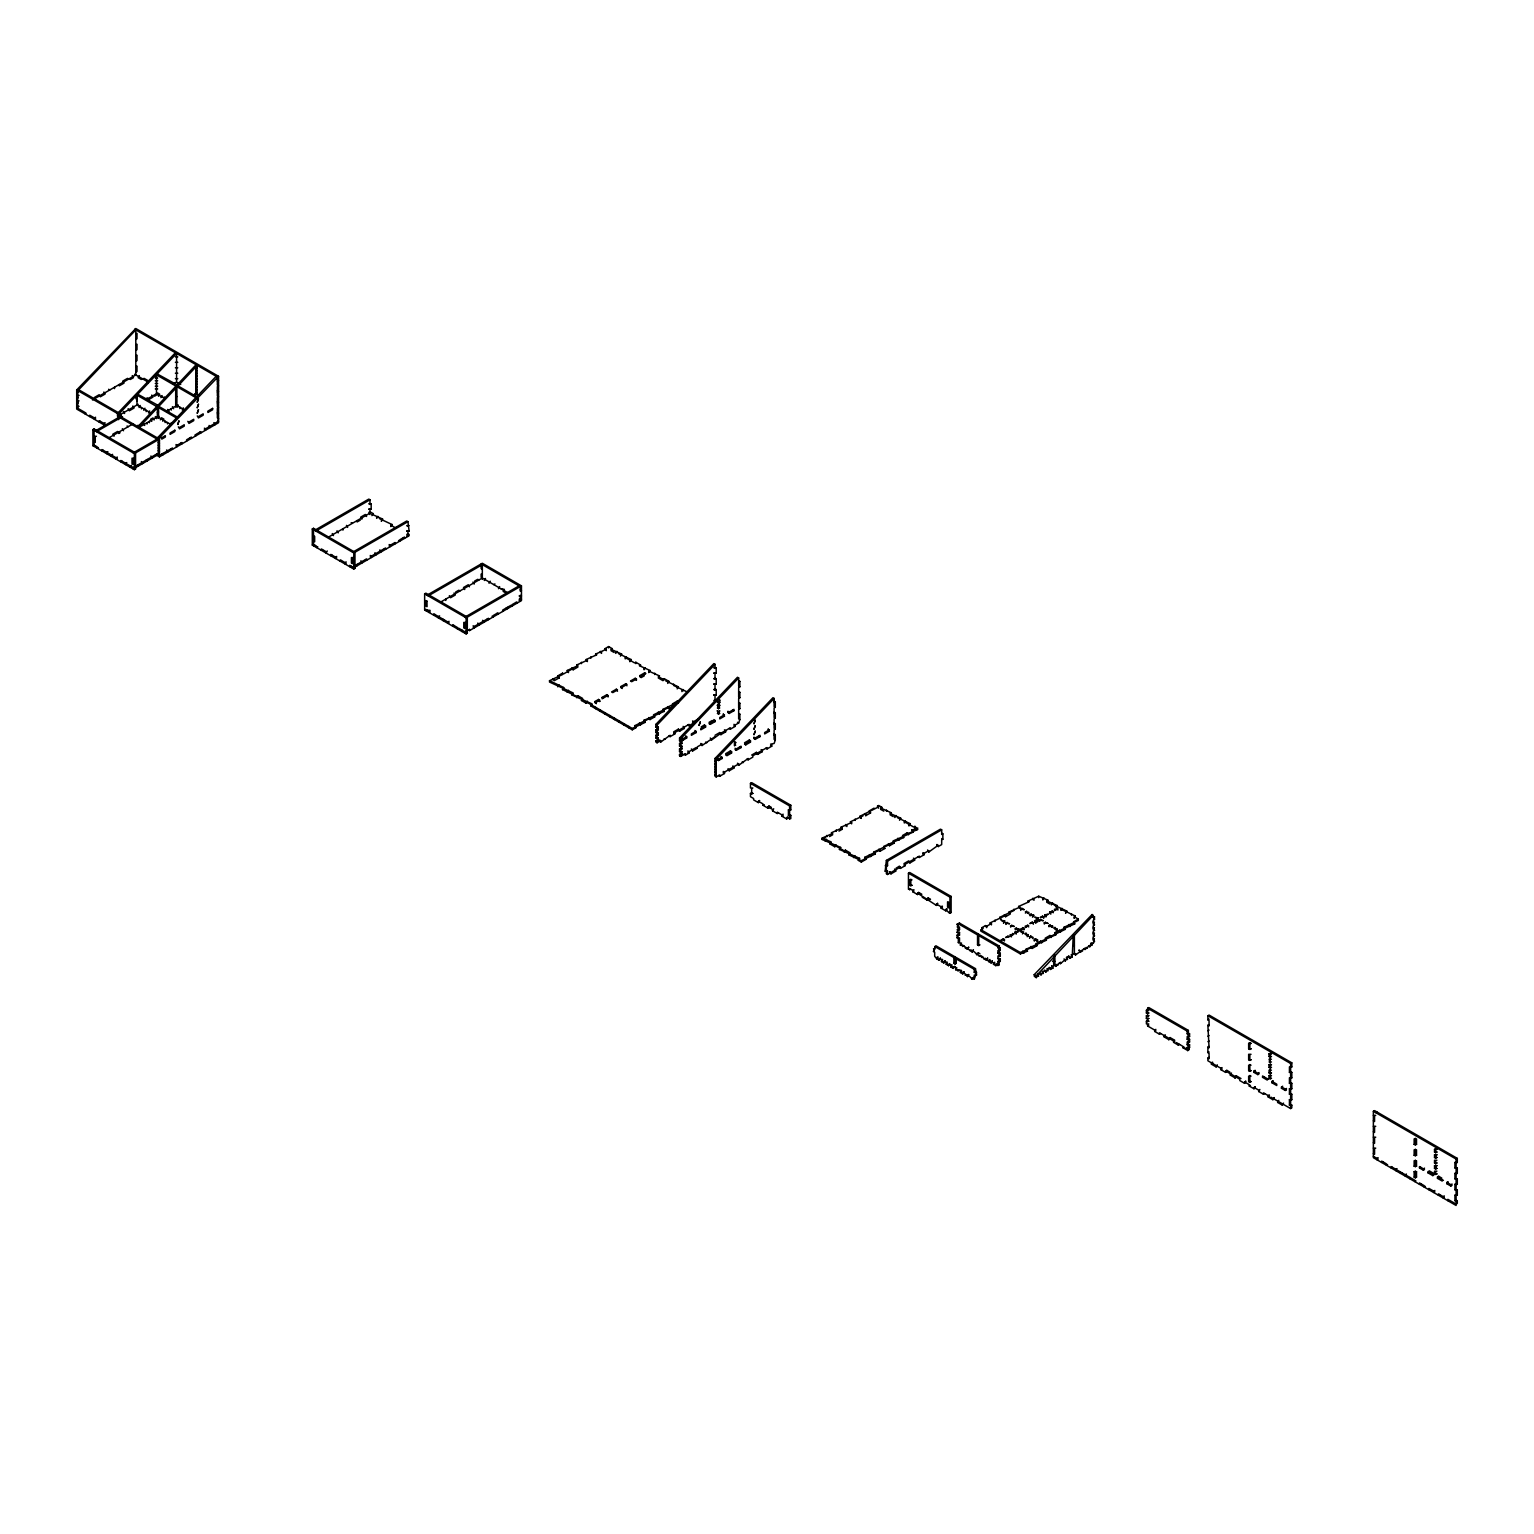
<?xml version="1.0" encoding="UTF-8"?>
<svg xmlns="http://www.w3.org/2000/svg" width="1534" height="1534" viewBox="0 0 1534 1534"><rect width="100%" height="100%" fill="white"/><g stroke="black" fill="none" stroke-linecap="round" stroke-linejoin="round"><path stroke-width="1.5" d="M105.079 424.074L103.89 424.765L76.7 409.06L76.7 389.962L135.797 328.525L218.557 376.309L218.557 422.713L159.44 456.844L155.893 454.793M77.889 391.995L76.7 392.685L77.889 393.375L77.889 390.633L135.797 329.906L135.797 374.948L92.462 399.971M159.44 440.45L117.485 416.232L117.485 413.509L175.394 352.762M117.485 418.955L118.655 419.645L118.655 414.18L176.583 353.453L176.583 382.1L180.724 384.497M158.27 454.793L158.27 437.056L216.179 376.309M159.44 456.844L159.44 437.727L218.557 376.309M660.636 740.749L659.467 740.059L660.636 742.111L660.636 740.749L657.089 742.782L655.919 742.111L655.919 740.749L658.278 740.749L658.278 738.007L655.919 738.007L655.919 735.285L658.278 735.285L658.278 732.562L655.919 732.562L655.919 729.82L658.278 729.82L658.278 727.097L655.919 727.097L655.919 724.355L713.828 663.628L715.017 664.299L715.017 668.402L713.828 667.712L716.205 667.712L716.205 673.177L713.828 673.177L716.205 673.177M655.919 729.82L657.089 729.149L657.089 725.045L715.017 664.299M684.279 754.383L685.468 755.073L685.468 753.712L680.732 756.435L679.562 755.763L679.562 754.383L681.921 754.383L681.921 751.66L679.562 751.66L679.562 748.937L681.921 748.937L681.921 746.195L679.562 746.195L679.562 743.472L681.921 743.472L681.921 740.749L679.562 740.749L679.562 738.007L737.471 677.28L738.659 677.951L738.659 686.139L739.848 686.829L739.848 681.364L738.659 680.693M679.562 743.472L680.732 742.782L680.732 738.698L738.659 677.951M718.564 775.552L719.753 776.223L719.753 774.862L716.205 776.913L715.017 776.223L715.017 758.486L772.944 697.74L774.114 698.43L774.114 706.618L775.303 707.308L775.303 701.843L774.114 701.153M716.205 776.913L716.205 759.177L774.114 698.43M142.298 425.436L141.128 424.765L137.868 426.644L195.796 365.073L196.985 365.763L139.057 427.315L157.369 416.749L169.795 423.902L170.964 423.231M1034.184 976.103L1036.255 977.637L1034.184 974.723L1092.112 914.532L1094.471 919.46L1094.471 916.718L1092.112 916.718L1092.112 914.532M1035.373 976.774L1093.301 915.223M135.797 333.99L136.986 333.319L136.986 338.765L135.797 339.455M135.797 344.92L136.986 344.23L136.986 349.694L135.797 350.366M135.797 355.83L136.986 355.159L136.986 360.605L135.797 361.295M77.889 390.633L79.059 389.962L118.655 412.819L117.485 413.509M77.889 394.737L76.7 395.408L79.059 395.408M77.889 397.459L76.7 398.15L77.889 398.821L77.889 396.098M77.889 400.201L76.7 400.873L79.059 400.873M135.797 366.76L136.986 366.07L136.986 371.535L135.797 372.206M77.889 402.924L76.7 403.615L77.889 404.286L77.889 401.563M77.889 405.647L76.7 406.337L79.059 406.337M130.294 379.492L133.439 377.671L132.25 375.619M139.345 375.619L138.175 377.671L141.32 379.492M177.771 356.866L175.394 356.866M142.892 379.032L144.081 378.361L148.798 381.084M86.153 413.164L84.984 413.835L84.984 412.473L76.7 407.699M164.464 396.961L163.294 397.632L156.487 393.701L156.487 374.871L157.676 374.2L176.889 384.727M177.771 362.312L175.394 362.312M157.676 378.016L155.298 378.016M177.771 367.776L175.394 367.776M157.676 380.739L155.298 380.739M89.701 416.577L89.701 415.215L94.437 417.938L95.607 417.248M95.607 418.629L94.437 419.3L94.437 417.938M150.869 412.991L136.986 404.976L136.986 395.139L138.175 394.468L157.369 404.995M157.676 383.481L155.298 383.481M177.771 373.241L175.394 373.241M157.676 386.204L155.298 386.204M100.343 421.351L99.154 422.042L99.154 420.661L103.89 423.403L105.079 422.713M157.676 388.927L155.298 388.927M177.771 378.687L175.394 378.687M92.903 429.616L94.073 428.926L135.567 452.875L135.567 468.982L134.378 469.672L92.903 445.723L92.903 429.616L134.378 453.565L158.443 439.664M138.175 404.286L118.655 415.541L158.27 438.417M147.034 397.805L148.223 398.495L157.676 393.03L159.747 394.219M173.438 383.922L176.583 382.1M118.655 416.922L119.844 416.232M154.512 396.213L157.676 394.391M95.261 430.977L121.32 415.925M140.227 405.475L139.057 407.526M96.431 431.648L122.509 416.596M156.487 374.871L175.701 385.954L176.889 385.283M176.889 386.645L178.059 385.954L197.272 397.057L196.084 397.728L176.889 386.645L176.889 405.475L166.535 411.457M162.105 395.58L160.917 397.632M94.073 436.289L96.431 436.289M144.963 408.217L143.774 410.268M157.369 405.551L156.2 406.242L136.986 395.139M149.699 410.939L148.51 412.991M157.369 406.913L158.558 406.242L177.771 417.325L176.583 418.015L157.369 406.913L157.369 416.749M92.903 445.723L94.073 445.033L97.217 446.835L97.217 448.196L98.387 447.525M117.6 431.457L112.864 434.18L114.053 436.231M95.261 445.723L94.073 446.394L94.073 428.926M109.317 437.593L132.959 423.94M120.074 432.741L118.789 433.489L118.789 432.128M157.369 412.646L158.558 411.975M198.749 394.909L194.607 393.874L195.796 394.564M217.368 381.084L218.557 380.394L217.368 379.723M193.437 395.925L196.985 393.874L196.985 365.226M159.153 416.404L157.964 418.456M103.123 450.248L101.934 450.938L101.934 449.577L106.671 452.3L107.84 451.61M183.39 407.871L182.201 409.923M217.368 391.995L218.557 391.323L217.368 390.633M106.671 452.3L106.671 453.661L107.84 452.99L116.124 457.765L117.313 457.074M117.313 458.436L116.124 459.126L116.124 457.765M217.368 402.924L218.557 402.234L217.368 401.563M133.209 452.875L159.268 437.823M161.818 437.727L165.346 435.675L165.346 437.056L161.818 439.088L160.629 437.056M179.536 427.487L184.272 424.765L184.272 426.126L179.536 428.849L178.366 426.816M188.989 422.042L193.725 419.3L193.725 420.661L188.989 423.403L187.819 421.351M198.461 416.577L203.178 413.835L203.178 415.215L198.461 417.938L197.272 415.887M122.03 461.178L120.841 461.849L120.841 460.488L125.577 463.21L126.766 462.539M133.209 458.877L133.209 464.342L132.02 463.671L132.02 458.206L134.378 458.206M217.368 413.835L218.557 413.164L217.368 412.473M131.483 465.262L130.313 467.314L131.483 466.624M125.577 463.21L125.577 464.591L126.766 463.901L133.209 467.621L137.811 464.955L137.811 466.317L136.622 465.646M138.213 464.725L141.358 462.904L142.547 463.594L141.358 461.542M142.547 462.233L150.811 457.458L152 458.129L152 456.768L156.717 454.045L159.44 455.464L166.535 451.38M158.021 454.658L133.209 468.982L133.209 467.621M166.535 450.018L167.724 450.689L172.441 447.966L172.441 449.328L171.271 448.657M175.988 444.553L177.177 445.243L181.913 442.501L181.913 443.863L180.724 443.192M204.367 428.178L205.537 428.849L213.82 424.074L215.009 424.765L215.009 423.403L218.557 421.351M312.303 528.981L313.492 528.31L354.968 552.259L354.968 568.366L353.798 569.037L312.303 545.088L312.303 528.981L353.798 552.93L407.929 521.675L409.118 531.109L406.759 531.109L409.118 531.109M314.662 530.342L368.812 499.087L369.982 499.777L369.982 504.418L371.17 503.727L371.17 509.192L368.812 509.192L371.17 509.192M315.851 531.032L369.982 499.777M312.303 545.088L313.492 544.417L316.618 546.219L316.618 547.58L317.806 546.89M360.643 517.169L365.322 514.484L366.568 516.498M314.662 545.088L313.492 545.778L313.492 528.31M360.26 520.141L357.096 521.963L357.096 520.582M371.937 515.635L373.126 513.602L371.937 514.274L382.58 519.048L381.391 521.1L382.58 519.048M322.523 549.632L321.354 550.303L321.354 548.942L326.071 551.684L326.071 553.045L327.26 550.994M331.977 555.097L330.807 555.768L330.807 554.407L335.524 557.13L336.713 556.458M390.844 525.203L392.033 524.513L390.844 526.565L390.844 525.203L395.58 527.926L396.769 527.236M336.713 557.82L335.524 558.491L335.524 557.13M352.609 552.259L406.759 521.004L407.929 521.675M341.449 560.543L340.26 561.233L340.26 559.872L344.997 562.594L346.166 561.904M352.609 558.261L352.609 563.726L351.439 563.036L351.439 557.571L353.798 557.571M346.166 563.285L344.997 563.956L344.997 562.594M350.902 566.008L349.714 566.698L349.714 565.317L352.609 567.005L360.778 562.288L361.947 562.978L361.947 561.597L366.684 558.875L366.684 560.236L365.495 559.565M370.231 555.461L371.401 556.152L379.684 551.377L380.873 552.048L380.873 550.687L385.59 547.964L385.59 549.325L384.401 548.635M389.137 544.551L390.326 545.222L395.043 542.499L395.043 543.861M424.65 593.85L425.838 593.159L467.314 617.109L467.314 633.216L466.144 633.906L424.65 609.957L424.65 593.85L466.144 617.799L521.464 585.854L521.464 600.599L469.577 630.57L468.388 629.88M427.008 595.211L482.328 563.266L521.464 585.854M428.197 595.901L482.328 564.646L482.328 579.373M424.65 609.957L430.153 610.398M455.656 592.047L458.819 590.226L459.989 590.916M474.562 581.137L477.726 579.315L478.915 579.986M427.008 609.957L425.838 610.628L425.838 609.266M441.083 601.827L482.328 578.011M485.473 578.452L484.284 580.504M430.153 611.759L428.964 612.449L428.964 611.088M490.19 581.194L489.02 583.227M434.87 614.482L433.7 615.172L433.7 613.811L438.417 616.534L439.606 615.863M493.737 584.607L494.926 583.917M499.643 586.64L498.473 588.692M444.323 619.947L443.153 620.637L443.153 619.276M500.832 588.692L504.379 589.382L503.19 591.415L506.354 593.236M438.417 616.534L438.417 617.895L439.606 617.224L447.87 621.999L449.059 621.308M449.059 622.689L447.87 623.36L447.87 621.999M464.955 617.109L519.106 585.854M453.796 625.412L452.607 626.102L452.607 624.721L457.343 627.464L457.343 628.825L458.513 628.135L464.955 631.855L466.144 631.183M464.955 623.13L464.955 628.576L463.786 627.905L463.786 622.44L466.144 622.44M519.106 595.959L521.464 595.959L520.275 595.288M473.124 625.795L474.294 626.466L482.577 621.692M482.577 620.33L483.747 621.002L488.483 618.279L488.483 619.64L487.294 618.969M521.464 599.238L519.106 599.238M635.824 727.768L634.635 725.735L635.824 727.768L632.276 729.82L590.897 705.928L592.086 703.895L571.99 695.017L573.179 692.965L549.536 682.055L549.536 680.693L562.537 674.538L562.537 673.177L563.707 673.867L571.99 669.092L573.179 669.764L577.896 667.041L576.707 664.989L587.349 660.214L587.349 661.576L586.18 659.524L596.803 654.75L595.633 654.078L595.633 655.44M557.801 675.9L558.99 677.951L557.801 675.9L562.537 673.177M567.254 670.454L568.443 672.506L567.254 670.454L577.896 665.679L576.707 664.989M595.633 654.078L606.275 649.285L606.275 650.665L605.086 648.614L608.634 646.562L612.181 648.614L610.992 650.665L614.156 652.487M558.99 677.951L554.253 680.693L554.253 679.313M612.181 648.614L610.992 649.285L621.634 654.078L620.445 656.111M549.536 680.693L563.707 687.52L562.537 689.552L563.707 687.52M620.445 654.75L621.634 654.078M618.49 653.618L631.088 659.524L629.918 661.576L631.088 659.524M562.537 689.552L576.707 696.378L577.896 695.707L582.632 698.43L581.444 700.482L586.18 703.205L587.349 702.534L632.276 728.458L645.277 722.322L644.088 720.271L645.277 722.322M640.541 666.35L640.541 664.989L635.824 662.266L634.635 662.937L626.371 658.163L625.182 658.853L625.182 657.492M571.99 695.017L573.179 694.327M640.541 664.989L639.371 665.679L650.013 670.454L648.824 672.506L650.013 670.454M581.444 700.482L582.632 699.792M595.039 701.498L596.227 703.55L595.039 701.498L598.586 699.446L599.775 701.498L598.586 699.446M608.039 695.362L602.133 698.775L602.133 697.414L606.85 694.672L608.039 696.724L606.85 694.672M616.323 689.226L611.587 691.949L612.775 692.62L617.493 689.897L616.323 689.226L617.493 691.259M621.04 686.484L625.776 683.761L626.946 684.432L621.04 687.846L621.04 686.484L622.229 688.536M635.229 678.296L630.493 681.019L631.682 681.71L636.418 678.987L636.418 680.348L635.229 678.296L636.418 678.987M639.966 675.574L644.683 672.832L645.872 673.522L639.966 676.935L639.966 675.574L641.135 677.606L644.299 675.804M595.039 702.86L599.775 700.137M590.897 705.928L592.086 705.256M659.467 675.9L658.278 676.59L663.014 679.313L663.014 680.693L658.278 677.951L659.467 675.9L648.824 671.125M663.014 679.313L664.184 678.642L668.92 681.364L667.731 683.416M667.731 682.055L668.92 681.364M677.184 688.881L678.373 686.829L665.756 680.904M677.184 687.52L678.373 686.829M715.017 668.402L716.205 667.712M673.637 684.106L673.637 685.468L687.232 691.949M634.635 725.735L648.824 718.909L650.013 719.58L654.73 716.857L653.542 714.806L667.731 707.979L668.92 708.67L673.637 705.928L672.467 703.895L677.184 701.153L678.373 701.843L678.373 703.205L677.184 702.534L663.014 709.341L664.184 711.393L663.014 709.341M644.088 720.271L664.184 711.393M716.205 678.642L713.828 678.642L716.205 678.642L716.205 684.106L713.828 684.106L716.205 684.106M716.205 689.552L713.828 689.552L716.205 689.552L716.205 695.017L713.828 695.017L716.205 695.017M655.919 727.097L658.278 727.097M738.659 682.055L739.848 681.364M655.919 732.562L657.089 731.871M713.828 700.482L716.205 700.482L715.017 701.153L715.017 695.707M655.919 735.285L658.278 735.285M739.848 686.829L738.659 687.5L738.659 697.069L739.848 697.74L739.848 692.294L738.659 691.604M655.919 738.007L658.278 738.007M717.375 702.534L719.753 702.534L719.753 699.792L718.564 703.205L717.375 699.792M718.564 703.205L719.753 702.534M655.919 740.749L658.278 740.749M717.375 705.256L719.753 705.256L718.564 708.67L717.375 705.256L719.753 705.256M738.659 692.965L739.848 692.294M678.373 729.149L679.562 731.181L678.373 729.149L673.637 731.871L674.826 732.562L683.109 727.768L684.279 728.458L684.279 727.097L689.015 724.355L689.015 725.735L687.826 725.045M692.563 720.942L693.732 721.632L698.469 718.909L698.469 720.271M717.375 707.979L719.753 707.979M660.636 742.111L670.109 735.285L670.109 736.646L668.92 735.975M670.109 736.646L674.826 733.923L674.826 732.562M679.562 731.181L684.279 728.458M689.015 725.735L693.732 722.993L693.732 721.632M739.848 697.74L738.659 698.43L738.659 707.979L739.848 708.67L739.848 703.205L738.659 702.534M718.564 711.393L719.753 710.721L718.564 714.135L717.375 710.721L718.564 714.135M717.375 713.444L719.753 713.444M738.659 703.895L739.848 703.205M701.23 726.867L704.374 725.045L705.563 725.735L705.563 727.097L700.827 729.82L700.827 728.458L705.563 725.735M712.255 720.501L709.111 722.322L710.3 724.355L709.111 723.684L715.017 720.271L715.017 721.632L710.3 724.355M679.562 740.749L681.921 740.749M681.921 739.369L686.657 736.646L686.657 738.007L683.109 740.059L681.921 738.007L683.109 740.059M724.47 714.806L719.753 717.548L719.753 718.909L724.47 716.167L723.3 714.135L724.47 716.167M728.017 712.754L733.923 709.341L733.923 710.721L729.206 713.444L728.017 711.393L729.206 713.444M696.11 732.562L691.374 735.285L691.374 733.923L696.11 731.181L696.11 732.562L694.921 730.51M739.848 708.67L738.659 709.341L738.659 718.909L739.848 719.58L739.848 714.135L738.659 713.444M679.562 746.195L681.921 746.195M679.562 748.937L681.921 748.937M738.659 714.806L739.848 714.135M679.562 751.66L681.921 751.66M739.848 719.58L738.659 722.993L735.112 725.045L733.923 724.355M679.562 755.763L682.707 753.942M715.017 735.285L719.753 732.562L720.922 734.594L719.753 732.562M687.826 750.989L689.015 751.66L696.11 747.576L697.28 748.247L697.28 746.885L702.016 744.163L702.016 745.524L700.827 743.472L702.016 744.163M715.017 736.646L702.016 745.524M720.922 733.233L711.469 740.059L710.3 738.007M721.325 733.003L724.47 731.181L725.659 731.871L725.659 730.51L730.395 727.768L730.395 729.149L729.206 728.458M774.114 702.534L775.303 701.843M685.468 755.073L689.015 753.021L689.015 751.66M691.374 748.937L692.563 750.989L697.28 748.247M720.922 734.594L725.659 731.871M730.395 729.149L735.112 726.407L735.112 725.045M752.849 720.271L754.019 719.58M775.303 707.308L774.114 707.979L774.114 717.548L775.303 718.219L775.303 712.754L774.114 712.083M774.114 713.444L775.303 712.754M775.303 718.219L774.114 718.909L774.114 728.458L775.303 729.149L775.303 723.684L774.114 722.993M734.518 743.127L735.706 742.456L734.518 745.869L734.518 741.766L735.706 742.456M774.114 724.355L775.303 723.684M725.659 753.712L730.395 750.97L731.565 751.66L731.565 753.021L726.848 755.763L726.848 754.383M750.471 740.749L749.301 740.059L744.565 742.782L745.754 744.834L744.565 744.163L750.471 740.749L750.471 742.111L745.754 744.834M717.375 759.848L722.111 757.125L722.111 758.486L718.564 760.538L717.375 758.486L718.564 760.538M725.659 755.073L731.565 751.66M754.019 738.698L759.944 735.285L759.944 736.646L755.207 739.369L754.019 737.336L755.207 739.369M769.397 729.82L764.661 732.562L764.661 733.923L769.397 731.181L768.208 729.149L769.397 731.181M736.301 750.299L741.018 747.576L741.018 746.195L735.112 749.608L736.301 750.299L735.112 748.247M775.303 729.149L774.114 729.82L774.114 739.369L775.303 740.059L775.303 734.594L774.114 733.923M774.114 735.285L775.303 734.594M775.303 740.059L774.114 743.472L770.567 744.163M751.66 755.073L756.396 752.35L757.566 754.383L756.396 752.35M724.47 772.139L724.47 773.5L723.3 772.81L723.3 771.449L724.47 772.139L732.753 767.364L733.923 768.035L733.923 766.674L738.659 763.951L738.659 765.313L737.471 763.261L738.659 763.951M761.113 749.608L762.302 750.299L767.038 747.576L767.038 748.937L765.849 748.247M719.753 776.223L724.47 773.5M728.017 768.726L729.206 770.777L733.923 768.035M738.659 765.313L748.113 758.486L748.113 759.848L746.943 759.177M748.113 759.848L752.849 757.125L752.849 755.763L761.113 750.989L762.302 751.66L762.302 750.299M757.566 754.383L762.302 751.66M767.038 748.937L771.755 746.195L771.755 744.834M752.849 787.977L750.471 787.977L750.471 783.337L751.66 782.647L790.796 805.235L790.796 809.875L788.418 809.875L788.418 815.34L790.796 815.34L790.796 818.619L786.712 817.622L786.712 818.983L787.901 816.932L786.712 817.622M750.471 793.423L752.849 793.423L750.471 793.423L750.471 796.702L753.616 798.505L753.616 799.885L758.333 802.608L759.522 800.556L758.333 802.608M758.333 801.247L763.069 803.969L763.069 805.331L764.258 804.66M768.975 806.021L767.805 808.073L768.975 806.021L771.353 807.383L770.164 808.073M767.805 806.711L772.522 809.434L772.522 810.796L773.711 808.744M750.471 783.337L789.607 805.925L790.796 805.235M772.522 810.796L777.259 813.519L778.428 812.847M788.418 809.875L790.796 809.875M777.259 813.519L777.259 812.157L781.976 814.899L783.165 814.209M781.976 814.899L781.976 816.261L783.165 815.57M788.418 815.34L790.796 815.34M840.67 847.42L839.481 849.452L840.67 847.42L822.166 839.462L822.166 838.101L832.694 833.384L831.505 832.713L832.694 834.745L829.549 836.567M831.505 832.713L842.147 827.919L842.147 829.3L839.002 831.121M842.147 829.3L840.977 827.248L851.6 822.473L851.6 823.835L850.43 821.783L863.028 815.877M859.884 816.318L861.073 818.37L859.884 816.318L878.675 806.846L877.486 806.155L878.675 808.207M869.337 810.872L870.526 812.905L869.337 810.872L874.073 808.13M877.486 806.155L878.675 805.465L881.801 807.287L880.631 809.338L881.801 807.287M822.166 839.462L825.254 837.679M864.601 813.595L865.79 815.647L870.526 812.905M822.166 838.101L831.217 841.955L830.028 844.007L834.764 846.73L835.953 846.039L844.218 850.833L845.407 850.143L850.124 852.866L848.954 854.917L861.303 860.689L875.358 853.92L874.188 851.888L875.358 853.92M893.229 816.606L890.084 814.784L891.273 812.752L880.631 807.958M830.028 844.007L831.217 843.317M891.273 812.752L890.084 813.423L900.726 818.197L899.538 820.249M899.538 818.888L900.726 818.197M839.481 849.452L859.577 858.331L858.407 860.382L859.577 858.331M897.563 817.756L910.18 823.662L908.991 825.714L910.18 823.662M848.954 854.917L850.124 854.227M864.735 857.333L865.905 859.385L864.735 857.333L878.905 850.507L880.094 851.197L884.83 848.475L883.642 846.423L903.737 837.545L902.548 835.493L907.284 832.77L908.473 833.461L917.811 829.434L914.916 826.385L913.727 827.075L905.443 822.301L904.274 822.972L904.274 821.61M874.188 851.888L888.378 845.061L889.547 845.733L894.284 843.01L893.095 840.958L913.19 832.099L912.001 830.047L913.19 832.099M912.001 830.047L917.811 828.072M858.407 860.382L861.303 862.05L865.905 859.385M900.42 867.036L899.25 866.346L900.42 868.397L900.42 867.036L895.703 869.759L895.703 871.12L894.514 870.449L887.534 874.476L887.534 871.197L885.176 871.197L886.364 860.421L940.495 829.146L941.684 829.836L941.684 834.477L942.854 833.806L942.854 839.251L941.684 839.942L941.684 844.582L938.252 846.557L937.006 844.544L938.252 846.557M886.364 860.421L887.534 861.092L941.684 829.836M885.176 865.732L887.534 865.732L887.534 861.092M885.176 871.197L887.534 871.197M896.086 868.167L899.25 866.346M914.609 860.21L909.892 862.933L908.703 860.881L903.967 863.623L905.156 864.294L913.42 859.519L914.609 860.21L914.609 858.848L919.345 856.106L919.345 857.487L918.157 856.797M924.062 853.383L924.062 854.745L922.893 854.074L922.893 852.693L924.062 853.383L928.799 850.661L928.799 852.022L927.61 849.97M938.252 845.196L928.799 852.022M890.966 873.862L889.797 871.811L890.966 873.862L895.703 871.12M900.42 868.397L905.156 865.675L905.156 864.294M919.345 857.487L924.062 854.745M910.812 889.279L908.454 889.279L908.454 873.172L909.643 872.482L951.118 896.431L951.118 912.538L948.76 912.538L945.864 909.509L945.864 910.87L947.053 908.818L945.864 909.509M912.001 879.864L909.643 879.864L909.643 885.31L912.001 885.31L909.643 885.31M909.643 889.95L909.643 888.589L912.768 890.391L913.957 889.72M912.768 890.391L912.768 891.772L913.957 891.081M918.674 892.443L917.505 894.495L918.674 892.443L921.838 894.264M917.505 893.133L936.411 905.405L937.6 903.373L936.411 905.405M928.128 897.908L926.958 899.959L928.128 897.908L930.505 899.269L929.316 899.959M908.454 873.172L949.949 897.122L951.118 896.431M941.128 906.786L942.317 906.095L942.317 907.457L941.128 908.147L941.128 906.786L936.411 904.044M948.76 912.538L951.118 912.538M957.139 924.216L959.498 923.123L978.711 934.206L978.711 945.538L979.9 944.848L977.542 944.848L977.542 934.896L958.328 923.794L958.328 924.887L957.139 924.216L958.328 927.629L957.139 932.404L959.498 932.404L959.498 935.126L957.139 935.126L957.139 937.849L959.498 937.849L959.498 941.953L958.328 942.643L958.328 938.54M958.328 924.887L959.498 923.123M957.139 926.939L958.328 926.248M957.139 929.662L959.498 929.662L959.498 926.939M958.328 930.352L959.498 929.662M957.139 932.404L959.498 932.404M934.685 948.089L933.497 951.502L935.874 945.769L955.068 956.871L955.068 963.966L956.257 963.275L956.257 957.542L955.068 958.232L974.282 969.315L975.471 968.644L976.64 975.049L974.282 975.049L974.282 979.152L976.64 972.326M957.139 935.126L959.498 935.126M957.139 937.849L958.328 937.178M981.971 928.99L981.971 927.629L985.518 925.577L986.688 926.248L991.424 923.526L991.424 924.887M990.235 924.216L990.235 922.835L1004.425 916.028L1005.614 916.699L1010.331 913.976L1009.161 911.925L1019.784 907.15L1019.784 908.512L1018.614 906.46L1029.256 901.685L1028.068 901.014L1028.068 902.375M999.689 917.39L1000.877 919.441L999.689 917.39L1013.878 910.563L1013.878 909.202M1028.068 901.014L1038.71 896.22L1047.875 900.151L1046.687 902.203L1049.831 904.025M1027.473 951.157L1026.284 949.124L1027.473 951.157L1020.378 953.899L980.782 931.042L983.141 928.3L981.971 927.629M936.756 957.484L937.926 956.794L937.926 958.156L936.756 958.846L934.685 956.276L934.685 952.192L933.497 951.502M958.328 942.643L961.569 943.142M1021.855 908.339L1020.685 909.029L1024.233 909.7L1021.855 908.339L1020.685 910.391M977.542 934.896L978.711 934.206M960.399 943.832L960.399 945.193L961.569 944.503M939.115 960.207L940.304 958.156L939.115 960.207L936.756 958.846M1004.712 920.975L1003.543 923.008L1004.712 920.975L1001.165 920.285L1004.712 922.337M960.399 945.193L963.946 945.884M939.115 958.846L942.662 959.517M1005.901 923.008L1009.449 923.698L1005.901 923.008L1005.901 924.388L1007.09 922.337M1027.78 913.113L1028.95 912.442L1025.402 911.752L1028.95 913.804M941.473 960.207L941.473 961.569L942.662 960.898M962.758 946.555L962.758 945.193L972.211 952.02L973.4 949.968L972.211 952.02M1025.402 913.113L1026.591 911.081M1047.875 900.151L1046.687 900.841L1057.329 905.616L1056.14 907.668M943.851 962.93L945.021 960.898L943.851 962.93L941.473 961.569M967.494 949.297L968.663 947.245L967.494 949.297L965.116 947.916M934.685 946.459L953.899 957.542L955.068 956.871M943.851 961.569L947.398 962.259M1010.638 925.75L1014.185 926.421L1010.638 925.75L1010.638 927.111L1011.807 925.06M1030.139 914.475L1033.686 915.165L1033.686 916.527L1030.139 914.475L1030.139 915.856L1031.308 913.804M946.21 962.93L946.21 964.311L947.398 963.62M969.852 950.658L971.022 949.968L974.569 952.02L976.947 954.742L978.117 952.71M1033.686 915.165L1032.497 917.217M946.21 964.311L948.568 965.672L949.757 963.62M953.899 957.542L953.899 963.275L956.257 963.275M948.568 965.672L948.568 964.311L952.115 964.982M1015.355 928.473L1018.902 929.163L1018.902 930.524L1015.355 928.473L1015.355 929.834L1016.543 927.782M950.927 965.672L950.927 967.034L952.115 966.343M1056.14 906.287L1057.329 905.616M954.474 966.343L953.304 968.395L953.304 967.034L955.068 966.688M1017.732 929.834L1018.902 929.163M1038.403 917.888L1037.233 919.94L1038.403 917.888L1034.856 917.217L1038.403 919.269M1003.236 938.885L1000.877 940.246L1004.425 939.556L1004.425 940.936L1003.236 938.885L1004.425 939.556M1010.331 934.781L1013.878 934.11L1010.331 936.143L1010.331 934.781L1011.52 936.833L1010.331 936.143M1015.067 932.058L1018.614 931.368L1015.067 933.42L1015.067 932.058L1016.237 934.11M1023.926 928.3L1020.378 930.352L1022.756 927.629L1023.926 929.662L1022.756 927.629M1025.115 927.629L1028.662 925.577L1025.115 926.248L1026.284 926.939M1032.209 922.164L1029.832 923.526L1033.379 922.835L1032.209 922.164L1033.379 924.216M1036.926 919.441L1034.568 920.803L1035.757 922.835L1034.568 922.164L1038.115 920.112L1036.926 919.441L1038.115 921.474L1035.757 922.835M1042.545 916.182L1040.186 917.562L1043.734 916.872L1043.734 918.233L1042.545 916.182L1043.734 916.872M1044.903 914.82L1048.451 914.149L1044.903 916.182L1044.903 914.82L1046.092 916.872L1044.903 916.182M1049.639 912.097L1053.187 911.407L1049.639 913.459L1049.639 912.097L1050.828 914.149M1054.376 910.736L1057.923 908.684L1054.376 909.374L1055.545 910.046M953.304 967.034L956.852 967.724M1021.26 930.524L1020.091 931.196L1023.638 933.247L1021.26 930.524L1021.26 931.886M1039.592 919.94L1043.139 920.63L1039.592 919.94L1039.592 921.301L1040.781 919.269M955.663 968.395L955.663 969.756L956.852 969.085M976.947 954.742L976.947 953.381L979.306 956.123L980.494 955.433M1054.165 905.156L1066.782 911.081L1065.593 913.113L1066.782 911.081M999.113 945.979L979.9 934.896L978.711 935.567L997.925 946.67L999.113 945.979L1000.283 950.486L997.925 950.486L997.925 953.208L1000.283 953.208L1000.283 955.95L997.925 955.95L997.925 958.673L1000.283 958.673L1000.283 961.396L997.925 961.396L997.925 965.5L999.113 964.809L999.113 959.364M1023.638 931.886L1022.449 933.938M1075.353 916.028L1074.164 918.061L1075.353 916.028L1062.046 909.7L1060.876 910.391L1060.876 909.029M997.925 946.67L997.925 947.763L999.113 947.072M955.663 969.756L959.21 970.447M979.306 956.123L982.853 956.794M997.925 947.763L1000.283 947.763M958.021 971.137L958.021 969.756L961.569 970.447M1025.997 933.247L1024.808 933.938L1028.355 935.989L1025.997 933.247L1025.997 934.609M1044.328 922.682L1047.875 923.353L1044.328 922.682L1044.328 924.043L1045.498 921.992M960.399 971.137L960.399 972.498L961.569 971.808L965.116 973.86L967.494 976.583L968.663 974.531L967.494 976.583M981.664 957.484L981.664 956.123L984.042 958.846L985.211 958.156M986.4 960.207L987.589 958.156L986.4 960.207L984.042 958.846M1028.355 934.609L1027.186 936.66L1028.355 935.989M997.925 953.208L1000.283 953.208M962.758 973.86L963.946 971.808L962.758 973.86L960.399 972.498M988.759 960.207L989.948 959.517L989.948 960.898L988.759 961.569L986.4 958.846M1030.733 935.989L1029.544 938.022L1030.733 935.989L1033.091 938.712M1049.045 925.405L1052.592 926.095L1052.592 927.456L1049.045 925.405L1049.045 926.766L1050.234 924.714M965.116 975.221L966.305 974.531L969.852 976.583L972.211 979.325L973.4 977.273M1033.091 937.351L1029.544 936.66M1051.404 926.766L1052.592 926.095M974.282 969.315L974.282 972.326L975.471 971.636M997.925 958.673L1000.283 958.673M991.117 962.93L992.306 960.898L991.117 962.93L988.759 961.569M993.495 962.93L994.665 962.259L994.665 963.62L993.495 964.311L993.495 962.93L989.948 960.898M1035.45 938.712L1034.28 940.764L1035.45 938.712L1037.828 940.074L1036.639 940.764M1054.951 927.456L1053.781 928.128L1057.329 930.179L1054.951 927.456L1054.951 928.818M997.925 961.396L1000.283 961.396M1057.329 928.818L1056.14 930.87M993.495 964.311L995.854 965.672L997.042 963.62L999.113 964.809M980.782 929.662L1020.378 952.537L1031.021 947.763L1032.209 948.434L1036.926 945.711L1035.757 943.659L1055.852 934.781L1054.663 932.749L1055.852 934.781M1026.284 949.124L1046.38 940.246L1045.21 938.194L1049.927 935.472L1051.116 936.143L1065.305 929.336L1064.117 927.284L1065.305 929.336M1054.663 932.749L1074.759 923.871L1073.57 921.819L1078.306 919.096L1078.306 920.458L1064.117 927.284M1093.301 917.409L1094.471 916.718M1094.471 919.46L1093.301 920.132L1093.301 924.235L1094.471 924.906L1093.301 921.493M1093.301 922.854L1094.471 922.183M1094.471 924.906L1093.301 925.596L1093.301 929.681L1094.471 930.371L1093.301 926.958M1093.301 928.319L1094.471 927.648M1094.471 930.371L1093.301 931.061L1093.301 935.146L1094.471 935.836L1093.301 932.423M1093.301 933.784L1094.471 933.094M1073.206 946.075L1074.375 945.385M1094.471 935.836L1093.301 936.507L1093.301 940.61L1094.471 941.282L1093.301 937.868M1093.301 939.249L1094.471 938.559M1051.634 966.037L1052.803 968.069L1051.634 966.037L1053.705 966.209L1053.705 956.372M1054.587 964.33L1053.705 964.828L1055.756 965.001L1055.756 966.362L1054.587 964.33L1055.756 965.001M1068.776 956.142L1069.946 958.175L1068.776 956.142L1066.398 957.504L1072.304 956.813L1071.135 954.762M1094.471 941.282L1093.301 943.333L1090.923 943.333L1093.301 943.333M1037.444 974.224L1040.992 973.534L1040.992 974.895L1039.803 972.863M1042.18 971.482L1045.709 970.811L1045.709 972.173L1044.539 970.121L1045.709 970.811M1046.897 968.759L1050.445 968.069L1050.445 969.45L1049.256 967.398L1050.445 968.069M1072.304 955.452L1073.206 936.104M1036.255 977.637L1038.633 974.895M1040.992 974.895L1043.35 972.173M1045.709 972.173L1048.086 969.45M1050.445 969.45L1052.803 968.069M1055.756 966.362L1060.493 962.278L1060.493 963.64L1059.304 962.949M1060.493 963.64L1065.229 959.555L1065.229 960.917L1064.04 958.865M1065.229 960.917L1067.587 958.175M1069.946 958.175L1072.304 956.813M1073.206 953.573L1075.564 954.934L1085.017 948.108L1085.017 949.488L1083.848 948.798M1080.3 952.211L1079.111 950.16L1080.3 952.211L1082.659 950.85M1085.017 949.488L1089.754 945.385L1089.754 946.746L1088.565 946.075M1089.754 946.746L1092.112 944.024M1147.605 1008.241L1148.774 1007.55L1188.371 1030.407L1188.371 1033.149L1187.201 1033.82L1187.201 1031.097L1147.605 1008.241L1147.605 1010.964L1148.774 1010.273L1146.416 1010.273L1146.416 1013.015L1148.774 1013.015L1146.416 1013.015M1146.416 1015.738L1148.774 1015.738L1146.416 1015.738L1146.416 1018.48L1148.774 1018.48L1146.416 1018.48M1146.416 1021.203L1148.774 1021.203L1146.416 1021.203L1146.416 1023.926L1148.774 1023.926M1147.605 1024.616L1147.605 1025.978L1148.774 1025.287M1147.605 1025.978L1154.699 1030.081L1155.869 1029.391M1154.699 1030.081L1154.699 1031.442L1155.869 1030.752M1154.699 1031.442L1159.416 1034.165L1160.605 1033.494M1159.416 1034.165L1159.416 1032.804L1164.153 1035.527L1165.322 1034.856M1164.153 1035.527L1164.153 1036.888L1165.322 1036.217L1173.606 1040.992L1174.776 1040.301L1170.059 1037.578L1168.87 1039.63L1170.059 1037.578M1211.438 1062.832L1211.438 1064.193L1212.608 1063.522L1212.608 1062.142L1211.438 1062.832L1207.891 1060.78L1207.891 1058.057L1209.06 1058.728L1209.06 1053.283L1207.891 1052.592L1207.891 1047.128L1209.06 1047.818L1207.891 1025.287L1209.06 1025.978L1209.06 1020.513L1207.891 1019.842L1207.891 1015.738L1209.06 1015.067L1291.801 1062.832L1291.801 1066.916L1289.442 1066.916L1289.442 1072.381L1291.801 1072.381L1291.801 1077.846L1289.442 1077.846L1289.442 1083.311L1291.801 1083.311L1291.801 1088.756L1289.442 1088.756L1289.442 1094.221L1291.801 1094.221L1291.801 1099.686L1289.442 1099.686L1289.442 1105.151L1291.801 1105.151L1291.801 1107.874L1290.631 1108.564L1278.8 1101.738L1277.63 1102.409L1278.8 1100.357M1187.201 1031.097L1188.371 1030.407M1207.891 1019.842L1209.06 1019.151M1173.606 1040.992L1173.606 1042.353L1174.776 1041.682M1187.201 1033.82L1189.559 1033.82L1189.559 1036.562L1187.201 1036.562L1187.201 1039.285L1189.559 1039.285L1189.559 1042.008L1187.201 1042.008L1187.201 1044.75L1189.559 1044.75L1189.559 1047.473L1187.201 1048.834L1187.201 1047.473L1189.559 1047.473M1207.891 1025.287L1209.06 1024.616M1187.201 1039.285L1189.559 1039.285M1173.606 1042.353L1178.323 1045.095L1179.512 1044.405M1207.891 1030.752L1209.06 1030.081M1187.201 1044.75L1189.559 1044.75M1176.367 1042.583L1183.059 1046.456L1183.059 1047.818L1184.248 1047.128M1207.891 1036.217L1209.06 1035.527M1188.965 1048.508L1187.795 1050.541L1188.965 1048.508L1187.201 1047.473M1207.891 1041.682L1209.06 1040.992M1207.891 1047.128L1209.06 1046.456M1207.891 1052.592L1209.06 1051.902M1207.891 1058.057L1209.06 1057.367M1248.657 1043.388L1251.035 1043.388L1248.657 1043.388L1248.657 1048.834L1251.035 1048.834L1248.657 1048.834M1211.438 1064.193L1216.155 1066.916L1217.344 1064.884M1212.608 1063.522L1220.891 1068.297L1222.061 1067.606M1220.891 1068.297L1220.891 1069.658L1222.061 1068.968M1248.657 1059.764L1251.035 1059.764L1248.657 1059.764L1248.657 1054.299L1251.035 1054.299M1226.797 1070.329L1225.608 1072.381L1226.797 1070.329L1229.942 1072.151M1225.608 1071.02L1230.345 1073.742L1231.534 1073.071M1230.345 1073.742L1230.345 1075.123L1231.534 1074.433L1239.798 1079.207L1239.798 1080.569L1244.534 1083.311L1245.704 1081.259L1244.534 1083.311M1269.059 1053.781L1271.418 1053.781L1269.059 1053.781L1269.059 1056.523L1271.418 1056.523L1269.059 1056.523M1251.035 1065.21L1248.657 1065.21L1248.657 1070.674L1251.035 1070.674L1248.657 1070.674M1236.251 1075.794L1235.062 1077.846L1236.251 1075.794L1240.987 1078.536M1271.418 1059.246L1269.059 1059.246L1270.229 1062.659L1270.229 1058.556M1269.059 1061.969L1271.418 1061.969M1253.987 1071.02L1255.157 1070.329L1253.987 1072.381L1253.987 1071.02L1259.011 1073.915L1257.822 1074.605L1253.987 1072.381M1269.059 1064.711L1271.418 1064.711L1269.059 1064.711L1269.059 1067.434L1271.418 1067.434L1269.059 1067.434M1251.035 1076.139L1248.657 1076.139L1248.657 1081.604L1251.035 1081.604L1248.657 1081.604M1259.011 1072.554L1257.822 1074.605M1271.418 1070.176L1269.059 1070.176L1269.059 1072.899L1271.418 1072.899L1269.059 1072.899M1268.465 1079.38L1262.559 1075.967L1262.559 1077.328L1263.728 1076.657M1244.534 1081.93L1249.251 1084.672L1249.251 1086.034L1250.44 1085.343M1269.059 1075.622L1271.418 1075.622L1269.059 1075.622L1269.059 1078.364L1271.418 1078.364L1269.059 1078.364M1207.891 1015.738L1290.631 1063.503L1291.801 1062.832M1253.987 1088.756L1255.157 1086.724L1253.987 1088.756L1249.251 1086.034M1272.012 1081.432L1273.201 1080.741L1272.012 1082.793L1272.012 1081.432L1276.748 1084.154L1276.748 1085.516L1272.012 1082.793M1289.442 1072.381L1291.801 1072.381M1253.987 1087.395L1258.705 1090.137L1258.705 1091.499L1259.893 1089.447M1258.705 1091.499L1263.441 1094.221L1264.63 1093.55M1268.177 1095.583L1269.347 1094.912L1269.347 1096.273L1268.177 1096.963L1268.177 1095.583L1263.441 1092.86L1263.441 1094.221M1289.442 1083.311L1291.801 1083.311M1281.465 1088.258L1285.3 1090.463L1286.489 1089.792L1281.465 1086.897L1281.465 1088.258L1282.654 1086.206M1286.489 1088.431L1285.3 1090.463M1289.442 1088.756L1291.801 1088.756M1272.894 1099.686L1274.083 1097.635L1272.894 1099.686L1268.177 1096.963M1289.442 1094.221L1291.801 1094.221M1289.442 1099.686L1291.801 1099.686M1277.63 1102.409L1282.347 1105.151L1283.536 1103.099M1289.442 1105.151L1291.801 1105.151M1373.371 1111.287L1456.111 1159.052L1456.111 1205.475L1373.371 1157.691L1373.371 1111.287L1374.56 1110.597L1457.3 1158.381L1457.3 1162.465L1454.941 1162.465L1454.941 1167.93L1457.3 1167.93L1457.3 1173.395L1454.941 1173.395L1454.941 1178.841L1457.3 1178.841L1457.3 1184.306L1454.941 1184.306L1454.941 1189.77L1457.3 1189.77L1457.3 1195.235L1454.941 1195.235L1454.941 1200.681L1457.3 1200.681L1457.3 1203.423L1456.111 1204.094L1447.847 1199.32L1447.847 1200.681M1375.73 1112.649L1376.918 1111.958M1373.371 1115.371L1375.73 1115.371M1373.371 1126.301L1375.73 1126.301M1373.371 1137.212L1375.73 1137.212M1373.371 1148.141L1375.73 1148.141M1373.371 1156.329L1376.918 1158.381L1378.107 1157.691M1378.107 1159.052L1376.918 1159.742L1376.918 1158.381M1382.824 1161.794L1381.655 1162.465L1381.655 1161.104L1386.372 1163.827L1386.372 1165.207L1387.561 1164.517M1414.156 1144.383L1416.515 1144.383L1416.515 1138.918L1414.156 1138.918L1414.156 1144.383L1416.515 1144.383M1392.278 1167.24L1391.108 1167.93L1391.108 1166.569L1395.825 1169.291L1397.014 1168.62M1414.156 1155.313L1416.515 1155.313L1416.515 1149.848L1414.156 1149.848L1414.156 1155.313L1416.515 1155.313M1434.539 1149.33L1436.917 1149.33L1434.539 1149.33L1434.539 1152.053L1436.917 1152.053L1434.539 1152.053M1401.75 1172.705L1400.561 1173.395L1400.561 1172.034L1405.297 1174.756L1406.467 1174.066M1414.156 1166.224L1416.515 1166.224L1416.515 1160.759L1414.156 1160.759L1414.156 1166.224L1416.515 1166.224M1434.539 1154.795L1436.917 1154.795L1434.539 1154.795L1434.539 1157.518L1436.917 1157.518L1434.539 1157.518M1419.468 1167.93L1423.322 1170.154L1424.492 1169.464L1419.468 1166.569L1419.468 1167.93L1420.657 1167.24M1414.156 1171.688L1416.515 1171.688L1416.515 1177.134L1415.345 1177.824L1414.156 1177.134L1414.156 1171.688L1416.515 1171.688M1434.539 1162.983L1436.917 1162.983L1434.539 1162.983L1434.539 1160.26L1436.917 1160.26M1424.492 1168.103L1423.322 1170.154M1414.156 1177.134L1416.515 1177.134M1434.539 1165.706L1436.917 1165.706L1434.539 1165.706L1434.539 1168.448L1436.917 1168.448L1434.539 1168.448M1428.039 1172.877L1429.228 1170.825L1433.945 1173.568L1432.775 1175.6L1433.945 1174.929L1428.039 1171.516L1428.039 1172.877L1432.775 1175.6M1415.92 1180.892L1414.751 1181.583L1414.751 1180.221L1406.467 1175.447L1405.297 1176.118L1405.297 1174.756M1456.111 1159.052L1457.3 1158.381M1434.539 1173.894L1436.917 1173.894L1434.539 1173.894L1434.539 1171.171L1436.917 1171.171M1454.941 1162.465L1457.3 1162.465M1420.657 1183.634L1419.468 1184.306L1419.468 1182.944L1424.204 1185.667L1424.204 1187.048L1425.393 1186.357M1442.228 1179.704L1442.228 1181.065L1437.492 1178.342L1437.492 1176.981L1438.681 1176.29L1441.826 1178.112M1454.941 1167.93L1457.3 1167.93M1437.492 1178.342L1438.681 1176.29M1454.941 1173.395L1457.3 1173.395M1446.965 1182.426L1448.134 1181.755L1446.965 1183.788L1446.965 1182.426L1451.989 1185.341L1450.8 1186.012L1446.965 1183.788M1428.921 1189.77L1428.921 1188.409L1433.657 1191.132L1434.846 1190.461M1454.941 1178.841L1457.3 1178.841M1434.846 1191.822L1433.657 1192.493L1433.657 1191.132M1451.989 1183.96L1450.8 1186.012M1454.941 1184.306L1457.3 1184.306M1439.563 1194.545L1438.393 1195.235L1438.393 1193.855L1443.111 1196.597L1444.299 1195.906M1454.941 1189.77L1457.3 1189.77M1444.299 1197.268L1443.111 1197.958L1443.111 1196.597M1454.941 1195.235L1457.3 1195.235M1454.941 1200.681L1457.3 1200.681M134.628 329.216L217.368 376.981L217.368 385.187L218.557 385.859L217.368 386.549L217.368 396.098L218.557 396.788L217.368 397.459L217.368 407.028L218.557 407.699L217.368 408.389L217.368 417.938L218.557 418.629L217.368 422.042M195.796 367.259L196.985 367.949M195.796 370.001L196.985 370.672M195.796 372.724L196.985 373.414M195.796 375.447L196.985 376.137M195.796 378.189L196.985 378.86M195.796 380.911L196.985 381.602M195.796 383.634L196.985 384.325M195.796 386.376L196.985 387.047M195.796 389.099L196.985 389.789M195.796 391.841L196.985 392.512M155.298 375.274L156.487 375.964L157.676 374.2M732.753 710.031L733.923 710.721M371.17 503.727L368.812 503.727L369.982 504.418M409.118 525.644L406.759 525.644L407.929 526.315M520.275 589.823L521.464 590.494L520.275 591.184L520.275 586.544L481.158 563.956L481.158 568.596L482.328 569.287M941.684 833.115L942.854 833.806M175.701 395.925L176.889 396.616M941.684 838.58L942.854 839.251M482.328 574.732L481.158 574.061L481.158 577.34L507.927 592.795M134.628 374.258L147.628 381.774L147.628 383.136M737.471 722.322L738.659 722.993M1074.164 916.699L1078.306 919.096M758.755 735.956L759.944 736.646M373.126 513.602L369.982 511.781L368.812 512.471L369.982 513.142L328.736 536.977L328.736 538.338M392.033 524.513L379.416 518.607M213.82 422.713L215.009 423.403M406.759 534.369L409.118 534.369L409.118 535.749L352.609 568.366L352.609 567.005M605.086 648.614L606.275 649.285M1057.923 910.046L1056.734 907.994M770.567 745.524L771.755 746.195M406.759 535.749L407.929 536.421L407.929 531.78M519.106 600.599L520.275 601.29L520.275 596.649M880.631 809.338L883.776 811.141M178.059 404.803L177.465 407.181M733.923 725.735L735.112 726.407M184.559 409.923L175.701 404.803L175.701 385.954M1073.57 923.18L1074.759 923.871M128.703 379.032L127.533 378.361L122.797 381.084L123.986 383.136L119.249 385.859L119.249 384.497M209.084 425.436L210.273 427.487L209.084 426.816M1053.187 912.768L1051.998 910.736M403.327 537.725L404.497 538.396L404.497 537.034L399.78 539.776L399.78 541.138L398.591 540.447M515.673 602.574L516.843 603.265L516.843 601.903L512.126 604.626L512.126 605.988L510.937 605.316L502.673 610.091L502.673 611.452M172.441 406.683L173.63 408.715M151.77 395.082L152.94 397.114L148.223 399.856L148.223 398.495M472.99 582.038L474.179 584.09M715.017 721.632L713.828 719.58M750.471 742.111L749.301 740.059M204.367 429.539L205.537 430.229L205.537 428.849M724.47 729.82L725.659 730.51M167.724 409.405L168.893 411.457M1090.923 944.695L1092.112 945.385M506.22 608.039L507.39 608.73L507.39 607.368M902.548 836.874L903.737 837.545M199.631 432.262L200.82 432.952L200.82 431.591L196.084 434.314L196.084 435.675L194.914 435.004M672.467 705.256L673.637 705.928M1018.614 906.46L1019.784 907.15M136.986 398.15L135.797 397.459L136.986 400.873M351.19 522.634L352.379 523.324M705.563 727.097L704.374 725.045M739.848 746.885L741.018 747.576M734.518 744.489L735.706 745.179M1086.206 947.437L1087.376 948.108M389.137 545.912L390.326 546.583L390.326 545.222M586.18 659.524L587.349 660.214M1290.631 1066.245L1291.801 1066.916M692.563 722.322L693.732 722.993M626.946 685.813L625.776 683.761M346.473 525.376L347.643 527.408M108.607 389.272L109.796 389.962M496.748 613.504L497.936 614.175L497.936 612.814L493.219 615.556L493.219 616.917L492.031 616.227M893.095 842.319L894.284 843.01M155.298 416.577L156.487 418.629M190.178 437.727L191.367 438.417L191.367 437.056L186.63 439.779L186.63 441.14M1373.371 1120.836L1374.56 1121.527L1374.56 1116.062M132.844 405.992L134.033 408.044L129.297 410.767L128.127 408.715M1009.161 911.925L1010.331 912.615M379.684 549.997L380.873 550.687M454.083 592.968L455.272 595L450.536 597.742L449.347 595.691M731.565 753.021L730.395 750.97M850.43 821.783L851.6 822.473M913.42 858.158L914.609 858.848M103.89 392.014L105.079 394.046L100.343 396.788L99.154 394.737L94.437 397.459L95.607 399.511M683.109 726.407L684.279 727.097M1290.631 1077.156L1291.801 1077.846M1028.662 926.939L1027.473 924.887M742.207 761.899L743.396 762.59M705.563 742.111L706.752 742.782M337.001 530.822L338.189 532.873M374.948 552.739L376.137 554.79L374.948 554.1M1045.21 939.556L1046.38 940.246M883.642 847.784L884.83 848.475M653.542 716.167L654.73 716.857M1373.371 1131.766L1374.56 1132.437L1374.56 1126.972M1020.378 928.99L1021.567 931.042M123.391 411.457L124.58 413.509M686.657 736.646L685.468 735.956L686.657 738.007M143.487 423.403L144.675 425.436M722.111 758.486L720.922 756.435M332.284 533.564L333.453 535.596M840.977 827.248L842.147 827.919M1034.28 939.402L1037.828 941.435M370.231 556.823L371.401 557.513L371.401 556.152M733.923 766.674L732.753 766.003L732.753 767.364M903.967 864.984L905.156 865.675M1066.398 958.865L1067.587 959.555M119.844 413.509L121.033 415.541M175.988 445.915L177.177 446.605L177.177 445.243M673.637 733.233L674.826 733.923M76.7 389.962L118.655 414.18M137.868 425.282L139.057 425.953M158.27 437.056L159.44 437.727M655.919 724.355L657.089 725.045M679.562 738.007L680.732 738.698M715.017 758.486L716.205 759.177M138.75 426.126L139.939 428.178L138.75 427.487M1035.757 945.021L1036.926 945.711M1188.371 1033.149L1189.559 1033.82M1437.492 1176.981L1443.417 1180.394M715.017 761.209L716.205 761.899M1146.416 1010.273L1147.605 1010.964M1262.559 1077.328L1267.276 1080.07L1267.276 1078.69M602.133 697.414L603.322 698.085M657.089 729.149L658.278 729.82M680.732 742.782L681.921 743.472M1188.371 1035.872L1189.559 1036.562M1373.371 1142.677L1374.56 1143.367L1374.56 1137.902M158.27 442.501L159.44 443.192M715.017 763.951L716.205 764.622M990.235 922.835L991.424 923.526M127.054 425.992L128.242 426.682M360.778 560.926L361.947 561.597M894.514 869.088L895.703 869.759M886.364 865.061L887.534 865.732M158.27 445.243L159.44 445.915M473.124 627.157L474.294 627.828L474.294 626.466M715.017 766.674L716.205 767.364M1056.945 964.33L1058.134 965.001M313.492 535.673L314.662 536.363L314.662 541.809L313.492 541.138M664.184 738.698L665.372 739.369M687.826 752.35L689.015 753.021M1188.371 1041.337L1189.559 1042.008M158.27 447.966L159.44 448.657M715.017 769.397L716.205 770.087M122.336 428.715L123.506 430.766M158.27 450.689L159.44 451.38M715.017 772.139L716.205 772.81M356.041 565.011L357.23 565.701L357.23 564.339M161.818 454.102L162.988 454.793L162.988 453.431M1373.371 1153.606L1374.56 1154.277L1374.56 1148.813M158.27 453.431L159.44 454.102M679.562 754.383L680.732 756.435M715.017 774.862L716.205 775.552M887.534 874.476L886.364 873.786L886.364 866.422M353.798 567.676L354.968 568.366M467.314 633.216L464.955 633.216L464.955 631.855M1185.82 1048.048L1188.965 1049.87M1270.919 1097.174L1277.63 1101.048M1400.159 1171.803L1397.014 1169.982L1395.825 1170.653L1395.825 1169.291M763.069 805.331L767.805 808.073M781.976 816.261L786.712 818.983M912.768 891.772L917.505 894.495M922.222 897.217L926.958 899.959M941.128 908.147L945.864 910.87M1164.153 1036.888L1168.87 1039.63M1183.059 1047.818L1187.795 1050.541M1220.891 1069.658L1225.608 1072.381M1230.345 1075.123L1235.062 1077.846M155.548 454.716L156.717 455.406L156.717 454.045M1046.897 970.121L1048.086 970.811M150.811 456.097L152 456.768M958.328 923.526L959.498 924.216M1042.18 972.863L1043.35 973.534M999.113 949.795L1000.283 950.486M146.094 460.181L147.264 460.871L147.264 459.491M1037.444 975.586L1038.633 976.257M1034.184 974.723L1035.373 975.413M1035.086 975.586L1036.255 976.257M999.113 955.26L1000.283 955.95M977.542 944.848L978.711 945.538M94.073 441.754L95.261 442.444L95.261 436.979M978.711 953.036L979.9 953.726M997.925 965.5L995.854 964.311L995.854 965.672M134.378 468.311L135.567 468.982M956.257 957.542L975.471 968.644M933.497 948.779L934.685 949.469M974.282 972.326L975.471 972.997M953.899 963.275L955.068 963.966M974.282 979.152L972.211 977.944L972.211 979.325M950.927 967.034L953.304 968.395M1435.728 1148.659L1435.728 1152.743M1435.728 1154.105L1435.728 1158.208M1435.728 1160.931L1435.728 1163.673M1435.728 1165.035L1435.728 1169.119M1435.728 1171.861L1435.728 1174.584M1415.345 1138.247L1415.345 1145.073M1415.345 1149.158L1415.345 1155.984M1415.345 1160.088L1415.345 1166.914M1415.345 1170.998L1415.345 1177.824M1410.014 1177.479L1410.014 1178.841M1290.631 1063.503L1290.631 1071.71M1290.631 1073.071L1290.631 1082.62M1290.631 1083.982L1290.631 1093.55M1290.631 1094.912L1290.631 1104.461M1290.631 1105.822L1290.631 1108.564M1282.347 1103.771L1282.347 1105.151M1270.229 1053.11L1270.229 1057.194M1270.229 1064.021L1270.229 1068.124M1270.229 1069.486L1270.229 1073.57M1270.229 1074.95L1270.229 1079.035M1249.846 1042.698L1249.846 1049.524M1249.846 1054.989L1249.846 1060.435M1249.846 1064.538L1249.846 1071.365M1249.846 1075.449L1249.846 1082.275M1216.155 1065.555L1216.155 1066.916M1188.371 1034.51L1188.371 1038.595M1188.371 1039.975L1188.371 1044.06M1188.371 1045.421L1188.371 1048.163M1178.323 1043.714L1178.323 1045.095M1147.605 1013.686L1147.605 1016.428M1147.605 1019.151L1147.605 1021.874M1075.564 954.934L1075.564 953.573L1074.375 954.263L1074.375 934.877M1071.499 913.804L1071.499 915.165M1070.023 925.232L1070.023 926.594M1068.853 924.542L1068.853 925.922M1062.046 908.339L1062.046 909.7M1060.569 930.697L1060.569 932.058M1059.4 930.007L1059.4 931.368M1054.874 955.145L1054.874 965.519M1052.592 902.874L1052.592 904.255M1051.404 903.564L1051.404 904.926M1051.116 936.143L1051.116 937.523M1049.927 935.472L1049.927 936.833M1044.021 897.927L1042.852 899.979L1042.852 898.617M1041.663 941.608L1041.663 942.969M1040.474 940.936L1040.474 942.298M1038.71 896.22L1038.71 897.601M1033.974 898.962L1033.974 900.324M1032.804 898.272L1032.804 899.633M1032.209 947.072L1032.209 948.434M1031.021 946.382L1031.021 947.763M1023.926 951.847L1023.926 953.208M1022.756 951.157L1022.756 952.537M1020.378 952.537L1020.378 953.899M1017.426 930.697L1017.426 932.058M1012.708 933.42L1012.708 934.781M1005.614 915.338L1005.614 916.699M1004.425 914.648L1004.425 916.028M999.113 948.434L999.113 952.537M999.113 953.899L999.113 956.622M994.972 920.112L994.972 921.474M986.688 926.248L986.688 927.629L985.518 925.577M958.328 933.075L958.328 935.817M949.949 897.122L949.949 913.229M916.623 828.743L916.623 830.105M915.434 828.072L915.434 829.434M914.916 826.385L914.916 827.766M910.812 879.174L910.812 886M909.892 861.571L909.892 862.933M908.473 833.461L908.473 834.822M907.284 832.77L907.284 834.132M905.443 820.939L905.443 822.301M899.001 838.906L899.001 840.287M897.831 838.235L897.831 839.597M895.99 815.474L895.99 816.836M894.821 816.146L894.821 817.526M889.547 844.371L889.547 845.733M888.378 843.7L888.378 845.061M886.537 810.01L886.537 811.371M880.094 849.836L880.094 851.197M878.905 849.146L878.905 850.507M870.641 855.301L870.641 856.662M869.452 854.611L869.452 855.972M865.79 814.286L865.79 815.647M861.303 860.689L861.303 862.05M855.147 819.06L855.147 820.422M854.86 855.608L854.86 856.969M853.671 856.279L853.671 857.64M846.883 825.196L846.883 826.558M845.694 824.506L845.694 825.886M845.407 850.143L845.407 851.504M844.218 850.833L844.218 852.195M836.241 829.971L836.241 831.332M835.953 844.678L835.953 846.039M834.764 845.368L834.764 846.73M826.788 835.436L826.788 836.797M826.481 839.213L826.481 840.594M825.311 839.903L825.311 841.265M789.607 805.925L789.607 814.65M789.607 816.011L789.607 819.29M751.66 788.649L751.66 794.113M729.206 769.397L729.206 770.777M718.564 704.566L718.564 708.67M715.017 673.867L715.017 679.313M715.017 684.778L715.017 690.242M711.469 738.698L711.469 740.059M692.563 749.608L692.563 750.989M683.109 689.552L683.109 690.914M681.921 690.242L681.921 691.604M680.732 744.163L680.732 748.247M680.732 749.608L680.732 753.712M677.184 701.153L677.184 702.534M668.92 707.308L668.92 708.67M667.731 706.618L667.731 707.979M664.184 678.642L664.184 680.003M659.467 712.754L659.467 714.135M658.278 712.083L658.278 713.444M657.089 730.51L657.089 734.594M657.089 735.956L657.089 740.059M657.089 741.421L657.089 742.782M654.73 673.177L654.73 674.538M650.013 718.219L650.013 719.58M648.824 717.548L648.824 718.909M645.277 667.712L644.088 669.764L644.088 668.402M644.683 672.832L644.683 674.193M640.541 723.684L640.541 725.045M639.371 722.993L639.371 724.355M635.824 662.266L635.824 663.628M632.276 728.458L632.276 729.82M628.729 726.407L628.729 727.768M626.371 656.801L626.371 658.163M623.993 723.684L623.993 725.045M619.276 720.942L619.276 722.322M616.898 651.336L616.898 652.698M615.728 652.027L615.728 653.388M614.54 718.219L614.54 719.58M609.823 715.496L609.823 716.857M608.634 646.562L608.634 647.923M605.086 712.754L605.086 714.135M601.539 652.027L601.539 653.388M600.35 651.336L600.35 652.698M600.35 710.031L600.35 711.393M595.633 707.308L595.633 708.67M590.897 656.801L590.897 658.163M587.349 701.153L587.349 702.534M586.18 701.843L586.18 703.205M581.444 662.266L581.444 663.628M577.896 695.707L577.896 697.069M576.707 696.378L576.707 697.74M573.179 668.402L573.179 669.764M571.99 667.712L571.99 669.092M568.443 690.242L568.443 691.604M567.254 690.914L567.254 692.294M558.99 684.778L558.99 686.139M557.801 685.468L557.801 686.829M553.084 678.642L553.084 680.003M483.747 621.002L483.747 622.382M479.03 623.744L479.03 625.105L477.841 623.053M469.442 586.813L468.273 584.761L463.536 587.503L464.725 589.555M469.577 629.189L469.577 630.57M466.144 617.799L466.144 633.906M462.06 630.186L462.06 631.548M445.8 599.104L445.8 600.465M377.843 516.325L377.843 517.687M376.674 517.016L376.674 518.377M369.982 509.882L369.982 514.523M361.832 517.859L361.832 519.221M353.798 552.93L353.798 569.037M342.926 528.77L342.926 530.15M195.796 364.536L195.796 393.203M179.842 407.181L179.842 408.562M175.988 405.992L175.988 407.354M171.271 408.715L171.271 410.096M167.724 450.689L167.724 452.07M167.417 422.54L167.417 423.902M165.058 421.179L165.058 422.54M162.7 421.179L163.87 419.127L161.511 417.766L160.322 419.817M158.558 394.909L158.558 396.271M158.558 405.685L158.558 416.059M154.129 419.99L152.94 417.938L150.581 419.3L151.77 421.351M149.392 421.351L149.392 422.713M147.034 422.713L147.034 424.074M146.152 410.268L146.152 411.63M141.416 407.526L141.416 408.888M134.378 453.565L134.378 469.672M114.532 387.22L114.532 388.601M112.576 454.352L111.388 456.403L111.388 455.023M103.89 423.403L103.89 424.765M77.889 407.028L77.889 408.389M198.461 398.821L197.272 402.234L198.461 398.821M198.461 404.286L197.272 407.699L198.461 404.286M178.941 421.006L177.771 424.419L178.941 421.006M198.461 409.751L197.272 413.164L198.461 409.751M174.818 430.229L170.082 432.952L170.082 434.314L174.818 431.591L174.818 430.229M212.632 408.389L207.915 411.112L207.915 412.473L212.632 409.751L212.632 408.389M700.252 721.977L699.063 725.39L700.252 721.977M755.207 720.271L754.019 723.684L755.207 720.271M755.207 725.735L754.019 729.149L755.207 725.735M755.207 731.181L754.019 734.594L755.207 731.181M1007.972 936.143L1005.614 937.523L1009.161 936.833L1007.972 936.143M1053.705 960.744L1052.516 961.415L1054.874 961.415L1053.705 960.744M427.008 601.213L425.838 600.542L425.838 605.988L427.008 606.678L427.008 601.213M948.76 902.452L947.571 901.762L947.571 907.227L948.76 907.898L948.76 902.452"/></g></svg>
